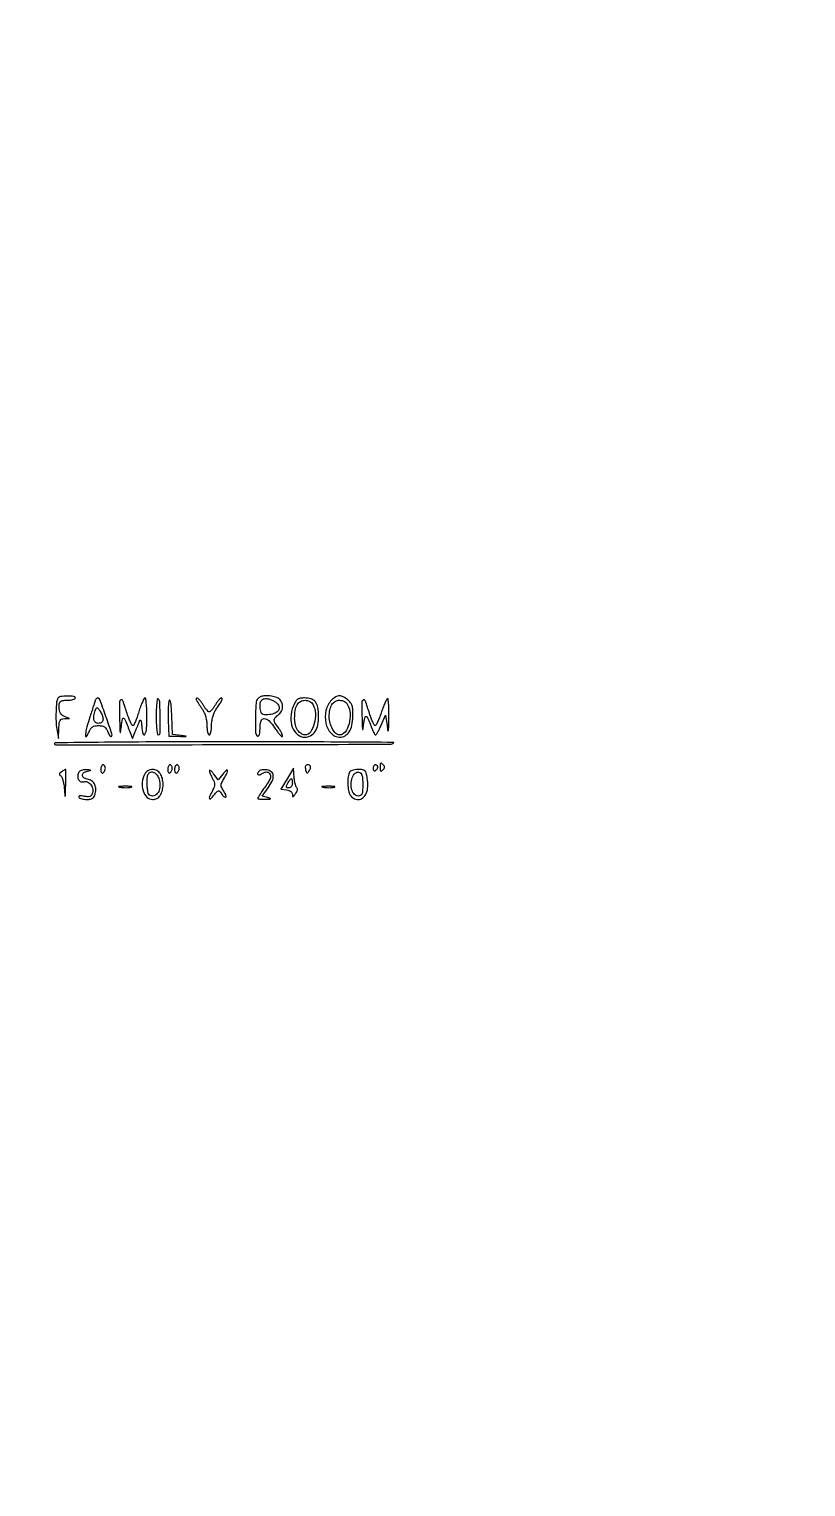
# Model space of a CAD drawing. Extents: x 169 to 2908, y 294 to 2057.
# Drawn here: x 1278 to 1614, y 986 to 1618 of the extents above; entities that cross this region are included whole.
import ezdxf

# ---------------------------------------------------------------- set-up
doc = ezdxf.new("R2010")
doc.units = 0

msp = doc.modelspace()

# ---------------------------------------------------------------- linework, layer by layer
for points in [[(2071.506825, 305.439341, -0.000001), (1934.444724, 305.133768, -0.000138)], [(1038.744617, 303.238644, -0.000023), (700.1838, 302.982319, -0.000004), (342.98374, 302.731113, -0.013624)], [(2801.089732, 826.142168, 0.000003), (2801.313749, 715.701409, 0.007134)], [(1196.280534, 693.607664, -0.000004), (1324.530678, 693.874949, -0.000166)], [(1618.627097, 1718.007453, 0.000004), (1564.009911, 1717.847718, 0.000021), (1502.26776, 1717.664096, 0.000013), (1430, 1717.444226, -0.000238)], [(1474.488253, 488.488147, -0.000004), (1562.111462, 488.759446, -0.000246)], [(875.517606, 897.711157, -0.000003), (920.169124, 897.876895, -0.000247)], [(1333.018033, 1717.192684, -0.000074), (1187.56875, 1716.906119, -0.000074), (1025.130621, 1716.634282, -0.000082)], [(1984.413359, 489.705422, 0.000005), (2072.00811, 490.006244, 0.198017)], [(1116.514283, 1208, 0.00006), (1115.815024, 1385.383117, 0.000198)], [(942.76875, 909.918329, 0.000009), (875.297287, 909.614526, 0.074582)], [(1738.015911, 490.58562, 0.000015), (1585.25, 490.339917)], [(1988.905222, 490.963323, 0.000012), (1874.026711, 490.794518, 0.000021)]]:
    msp.add_lwpolyline(points, format="xyb")
for points in [[(1290.46347, 1327.940893, 0.116939), (1289.88559, 1326.201474, 0.013484), (1289.63295, 1322.062733, 0.017357), (1289.636019, 1317.742743, 0.038641), (1290.005511, 1314.477067), (1290.770002, 1310.5), (1290.885001, 1314.75, -0.015885), (1291.025, 1317.127403, -0.103099), (1291.373052, 1318.268467, -0.185386), (1292.051028, 1318.842602, -0.077123), (1293.25, 1319.063386), (1295.5, 1319.126773), (1293.25, 1320.031162, -0.067519), (1292.20288, 1320.626568, -0.100259), (1291.510072, 1321.417929, -0.087983), (1291.124047, 1322.496398, -0.042079), (1291, 1323.967776, -0.031239), (1291.110353, 1325.732332, -0.185063), (1291.538567, 1326.533413, -0.158414), (1292.433943, 1326.911647, -0.021372), (1294.5, 1327, 0.027888), (1295.841054, 1327.074856, 0.043786), (1296.971875, 1327.302952, 0.054357), (1297.765243, 1327.633868, 0.273269), (1298, 1328.031326, 0.389236), (1297.387893, 1328.698492, 0.024511), (1294.486023, 1328.80595, 0.025644), (1291.53057, 1328.618694, 0.229578)], [(1306.546872, 1326.75, -0.001382), (1306.292661, 1325.943813, -0.000116), (1305.630499, 1323.865611, -0.000155), (1304.839265, 1321.386964, -0.00012), (1303.975468, 1318.686121, 0.01676), (1302.7523, 1314.37185, 0.059434), (1302.397096, 1311.522525, 0.740341), (1302.90622, 1311.364191, 0.058668), (1303.947271, 1313.361312, -0.049953), (1304.59599, 1314.660385, -0.10809), (1305.375906, 1315.451434, -0.102577), (1306.443179, 1315.868711, -0.042091), (1308, 1316, -0.042091), (1309.556821, 1315.868711, -0.102577), (1310.624094, 1315.451434, -0.10809), (1311.40401, 1314.660385, -0.049953), (1312.052729, 1313.361312, 0.022534), (1312.474734, 1312.386047, 0.042516), (1312.914049, 1311.650529, 0.06329), (1313.305246, 1311.230453, 0.387854), (1313.576095, 1311.242762, 0.284278), (1313.845315, 1312.385072, 0.003449), (1311.279833, 1319.890065, 0.003307), (1308.606858, 1327.377436, 0.315005), (1307.718615, 1327.999511, 0.137668), (1307.390814, 1327.907733, 0.067828), (1307.052094, 1327.632669, 0.059428), (1306.75423, 1327.228041, 0.053342)], [(1317.157104, 1319.45, 0.001424), (1317.261268, 1314.344585, 0.043325), (1317.401302, 1313.074857, 0.835386), (1317.593865, 1313.078235, 0.009057), (1317.94317, 1315.5, -0.009183), (1318.449969, 1319.007419, -0.542295), (1318.943565, 1319.22496, -0.152666), (1319.586793, 1318.444183, -0.002379), (1321.769819, 1313), (1322.758496, 1310.5), (1323.797893, 1313, 0.001135), (1324.25358, 1314.10309, 0.000785), (1324.764361, 1315.353125, 0.000791), (1325.251448, 1316.555989, 0.001625), (1325.628416, 1317.5, -0.039601), (1326.050355, 1318.360617, -0.555598), (1326.332716, 1318.366699, -0.115071), (1326.555982, 1317.753031, -0.006645), (1326.770137, 1315.75, 0.03825), (1327.353351, 1312.345992, 0.688644), (1328.126334, 1312.253945, 0.10514), (1328.832065, 1314.767895, 0.016044), (1329, 1320, 0.009872), (1328.939436, 1323.06729, 0.016336), (1328.752759, 1325.65, 0.010234), (1328.493212, 1327.710687, 0.372138), (1328.158327, 1328, 0.282097), (1327.749468, 1327.74938, 0.013482), (1327.030253, 1326.2375, 0.018735), (1326.257128, 1324.299585, 0.012034), (1325.5, 1322, -0.010884), (1324.748685, 1319.700291, -0.01707), (1323.993354, 1317.7625, -0.011376), (1323.29482, 1316.23358, -0.287415), (1322.92204, 1316, -0.275758), (1322.548777, 1316.222803, -0.013902), (1321.884026, 1317.542187, -0.019015), (1321.165315, 1319.237933, -0.012284), (1320.457446, 1321.25, 0.007107), (1318.571351, 1326.793774, 0.461029), (1317.72996, 1327.114972, 0.273688), (1317.108627, 1326.071825, 0.005116)], [(1333, 1320.059017, 0.010802), (1333.066758, 1316.969162, 0.017847), (1333.272457, 1314.367336, 0.012093), (1333.559453, 1312.312488, 0.367252), (1333.927514, 1312, 0.408839), (1334.692676, 1312.751223, 0.006278), (1334.732235, 1319.539404, 0.00715), (1334.590298, 1326.287994, 0.250525), (1333.822477, 1327.609716, 0.533218), (1333.497575, 1327.462216, 0.014101), (1333.241602, 1325.601379, 0.017531), (1333.058653, 1323.114781, 0.009596)], [(1338.698444, 1326.900785, 0.088617), (1338.403964, 1325.897206, 0.012544), (1338.223645, 1323.744234, 0.013966), (1338.1447, 1321.160156, 0.011483), (1338.200873, 1318.400785), (1338.5, 1311.5), (1343, 1311.383427, 0.00059), (1345.689607, 1311.316927, 0.099201), (1345.975871, 1311.36731, 0.780717), (1345.966896, 1311.437645, 0.001051), (1343.789505, 1311.691437), (1340.07901, 1312.11602), (1339.787076, 1320.30801, 0.008163), (1339.617359, 1323.572239, 0.023849), (1339.356537, 1325.811389, 0.060728), (1339.040224, 1326.891225, 0.638551)], [(1350.604949, 1326.75, 0.010929), (1351.002304, 1326.096385, 0.003022), (1351.654891, 1325.087466, 0.00305), (1352.408015, 1323.953551, 0.003189), (1353.163966, 1322.84563, -0.053999), (1353.88707, 1321.513275, -0.030952), (1354.475903, 1319.77985, -0.030021), (1354.868801, 1317.895455, -0.036399), (1355, 1316.09563, 0.02304), (1355.072366, 1314.525998, 0.03685), (1355.29375, 1313.203091, 0.042393), (1355.612603, 1312.254323, 0.298917), (1356, 1312, 0.298917), (1356.387397, 1312.254323, 0.042393), (1356.70625, 1313.203091, 0.03685), (1356.927634, 1314.525998, 0.02304), (1357, 1316.09563, -0.036399), (1357.131199, 1317.895455, -0.030021), (1357.524097, 1319.77985, -0.030952), (1358.11293, 1321.513275, -0.053999), (1358.836034, 1322.84563, 0.005228), (1360.676894, 1325.567371, 0.035594), (1361.472636, 1326.979793, 0.129748), (1361.605263, 1327.693028, 0.392644), (1361.274625, 1328, 0.190239), (1360.845995, 1327.830792, 0.025451), (1360.158399, 1327.11875, 0.026478), (1359.399353, 1326.148964, 0.0194), (1358.659071, 1325, -0.020392), (1357.915604, 1323.851101, -0.027533), (1357.14696, 1322.88125, -0.026994), (1356.447322, 1322.172888, -0.186524), (1356, 1322, -0.186524), (1355.552678, 1322.172888, -0.026994), (1354.85304, 1322.88125, -0.027533), (1354.084396, 1323.851101, -0.020392), (1353.340929, 1325, 0.0194), (1352.600647, 1326.148964, 0.026478), (1351.841601, 1327.11875, 0.025451), (1351.154005, 1327.830792, 0.190239), (1350.725375, 1328, 0.196277), (1350.467191, 1327.894588, 0.17668), (1350.342094, 1327.632812, 0.105508), (1350.388374, 1327.229292, 0.050028)], [(1377.2, 1327.8, 0.181688), (1376.260874, 1325.730159, 0.013555), (1376.012801, 1319.433612, 0.011776), (1376.084523, 1313.076794, 0.250657), (1377, 1311.5, 0.369423), (1377.402624, 1311.562569, 0.106919), (1377.726474, 1312.16126, 0.051222), (1377.936318, 1313.311372, 0.019531), (1378, 1314.940983, -0.073464), (1378.459332, 1318.05034, -0.332097), (1379.845628, 1319.074315, -0.208393), (1381.885923, 1318.172977, -0.039846), (1384.442024, 1314.908243, 0.014198), (1385.518761, 1313.377466, 0.024411), (1386.511321, 1312.175356, 0.022314), (1387.340447, 1311.343305, 0.401715), (1387.684002, 1311.350668, 0.279681), (1387.775232, 1311.723515, 0.029457), (1387.441721, 1312.598005, 0.029649), (1386.878576, 1313.673062, 0.019244), (1386.109091, 1314.846795, -0.014948), (1384.491016, 1317.269288, -0.142413), (1384.155272, 1318.45441, -0.191817), (1384.565374, 1319.46387, -0.031315), (1386.150754, 1320.920989, 0.133397), (1387.524158, 1322.824931, 0.1369), (1387.727608, 1325.142134, 0.140368), (1386.705308, 1327.187762, 0.142612), (1384.760939, 1328.366853, 0.03178), (1382.281403, 1328.865012, 0.052438), (1380.147405, 1328.928941, 0.065243), (1378.429421, 1328.571498, 0.112968)], [(1385.75978, 1325.240762, -0.160039), (1386.299217, 1323.690034, -0.19769), (1385.74625, 1322.276813, -0.126935), (1384.044017, 1321.221507, -0.056754), (1381.436951, 1320.722665, -0.032666), (1379.898307, 1320.706721, -0.129846), (1379.007399, 1320.995243, -0.159213), (1378.476495, 1321.646977, -0.056827), (1378.170919, 1322.822726, -0.045595), (1378.043102, 1325.396784, -0.15309), (1378.607721, 1326.966268, -0.204381), (1379.837918, 1327.668077, -0.088182), (1381.759318, 1327.551336, -0.040082), (1382.901008, 1327.177152, -0.031744), (1384.064985, 1326.600024, -0.032689), (1385.081265, 1325.920856, -0.066137)], [(1392.368009, 1324.338344, 0.08613), (1391.31083, 1319.696757, 0.103854), (1391.999318, 1315.286499, 0.128324), (1394.212924, 1312.166588, 0.176413), (1397.416441, 1311, 0.128402), (1399.924192, 1311.654796, 0.120212), (1401.864861, 1313.463043, 0.095473), (1403.055247, 1316.35026, 0.055962), (1403.38822, 1320.086512, 0.037819), (1403.007444, 1323.938762, 0.120461), (1401.974896, 1326.289375, 0.154354), (1400.150797, 1327.566571, 0.076286), (1397.326529, 1328, 0.037175), (1395.395357, 1327.856219, 0.122467), (1394.223864, 1327.371447, 0.10893), (1393.339462, 1326.358435, 0.02624)], [(1400.964816, 1325.065741, -0.114186), (1401.974966, 1321.328855, -0.07383), (1401.477462, 1316.855973, -0.083718), (1399.838884, 1313.237499, -0.249635), (1397.514725, 1312, -0.150036), (1395.756464, 1312.539757, -0.103132), (1394.295402, 1314.047856, -0.082857), (1393.327076, 1316.346587, -0.058404), (1393, 1319.13717, -0.038655), (1393.268496, 1322.604924, -0.091572), (1394.121992, 1325.039549, -0.132), (1395.547999, 1326.474432, -0.132268), (1397.5, 1327, -0.068469), (1398.524135, 1326.859097, -0.058996), (1399.529129, 1326.444456, -0.060535), (1400.383854, 1325.821152, -0.082283)], [(1409.025436, 1327.025436, 0.13986), (1406.561278, 1322.593949, 0.111224), (1406.517158, 1317.097556, 0.128854), (1408.759592, 1312.680904, 0.21437), (1412.5, 1311, 0.12903), (1414.859973, 1311.619326, 0.123788), (1416.655164, 1313.324226, 0.091423), (1417.793124, 1316.152525, 0.044383), (1418.228141, 1320.038475, 0.016954), (1418.19645, 1322.885769, 0.062703), (1417.892486, 1324.653623, 0.089229), (1417.227841, 1325.950793, 0.059733), (1416.063209, 1327.1499, 0.047402), (1414.037428, 1328.494353, 0.12791), (1412.371719, 1328.896256, 0.136079), (1410.786204, 1328.42626, 0.056741)], [(1415.964816, 1325.065741, -0.110705), (1417.032566, 1321.220927, -0.079317), (1416.550354, 1316.770429, -0.091835), (1414.847472, 1313.239675, -0.238962), (1412.401716, 1312, -0.1976), (1410.887578, 1312.622703, -0.069117), (1409.430068, 1314.530313, -0.061266), (1408.363213, 1317.110739, -0.067518), (1408, 1319.788248, -0.046208), (1408.285391, 1322.86974, -0.093563), (1409.165958, 1325.131423, -0.12567), (1410.599212, 1326.501596, -0.128925), (1412.5, 1327, -0.068469), (1413.524135, 1326.859097, -0.058996), (1414.529129, 1326.444456, -0.060535), (1415.383854, 1325.821152, -0.082283)], [(1422.180248, 1319.45, 0.003732), (1422.273545, 1316.070554, 0.024072), (1422.415377, 1314.369736, 0.813815), (1422.574341, 1314.358072, 0.049826), (1422.735039, 1315.25, -0.01543), (1422.935295, 1317.070733, -0.024769), (1423.230198, 1318.604687, -0.021847), (1423.56804, 1319.765794, -0.32142), (1423.894732, 1320, -0.254709), (1424.269829, 1319.795662, -0.022178), (1424.837028, 1318.825, -0.024859), (1425.437202, 1317.532659, -0.016573), (1426, 1316, 0.014527), (1426.555751, 1314.467179, 0.022114), (1427.134508, 1313.175, 0.018171), (1427.675191, 1312.189176, 0.264095), (1428.00837, 1312, 0.249734), (1428.360329, 1312.187485, 0.014639), (1429.029354, 1313.248437, 0.019341), (1429.769906, 1314.621399, 0.012795), (1430.517583, 1316.25), (1432.338546, 1320.5), (1433.019079, 1316, 0.01151), (1433.395215, 1313.848945, 0.813108), (1433.602438, 1313.847017, 0.047547), (1433.748228, 1315.059052, 0.001654), (1433.849806, 1319.809017, 0.009169), (1433.848976, 1322.960841, 0.016753), (1433.715071, 1325.528432, 0.013073), (1433.498101, 1327.461863, 0.54192), (1433.180222, 1327.611383, 0.140204), (1432.772636, 1327.163772, 0.009965), (1432.046857, 1325.622553, 0.013426), (1431.255789, 1323.716135, 0.009705), (1430.473136, 1321.552366, -0.010769), (1429.698266, 1319.42429, -0.016798), (1428.930914, 1317.631008, -0.011127), (1428.229252, 1316.215409, -0.279012), (1427.873281, 1316, -0.279378), (1427.521958, 1316.212923, -0.012451), (1426.869704, 1317.542187, -0.017892), (1426.161787, 1319.237855, -0.011497), (1425.457446, 1321.25, 0.007072), (1423.570743, 1326.796831, 0.46197), (1422.73178, 1327.115746, 0.273607), (1422.114381, 1326.072534, 0.005096)], [(1310, 1318.80887, -0.08935), (1309.863464, 1318.050919, -0.120346), (1309.473584, 1317.476109, -0.112701), (1308.840136, 1317.121115, -0.07171), (1308, 1317, -0.170044), (1306.774924, 1317.42904, -0.16668), (1306.072893, 1318.532204, -0.104977), (1306.024818, 1320.297277, -0.046145), (1306.660827, 1322.558512, -0.022421), (1307.095705, 1323.555688, -0.300956), (1307.42338, 1323.747701, -0.212072), (1307.816202, 1323.54689, -0.012227), (1308.660827, 1322.449169, -0.040019), (1309.173577, 1321.61543, -0.029727), (1309.606618, 1320.624367, -0.030343), (1309.904232, 1319.633706, -0.057858)], [(1289, 1308.21691, 0.414843), (1289.598009, 1307.620183, 0.000034), (1362.140638, 1307.780915, 0.000048), (1434.443766, 1307.952993, 0.198269), (1435.885679, 1308.552346, 0.665894), (1435.810136, 1308.736366, 0.000052), (1414.562252, 1308.868502, 0.000959), (1390.883759, 1308.967858, 0.00057), (1362.666667, 1309, 0.000996), (1334.419146, 1308.943728, 0.001661), (1310.639583, 1308.769967, 0.000111), (1289.318115, 1308.538567, 0.410973)], [(1292, 1295.984687, 0.037599), (1291.334807, 1295.472609, 0.167107), (1291.098161, 1295.047963, 0.225716), (1291.207325, 1294.648453, 0.071256), (1291.685788, 1294.230668, -0.15717), (1292.169281, 1293.637013, -0.026302), (1292.63604, 1292.224256, -0.026592), (1293.021681, 1290.444079, -0.020809), (1293.25554, 1288.480668, 0.001651), (1293.497365, 1285.473384, 0.820874), (1293.605446, 1285.461165, 0.069963), (1293.701402, 1286.023564, 0.000649), (1293.819752, 1290.25, 0.003463), (1293.870909, 1292.837243, 0.0058), (1293.873615, 1295.012689, 0.001355), (1293.849044, 1296.892986, 0.427574), (1293.75, 1296.984687, 0.108989), (1293.59093, 1296.939239, 0.005933), (1293.132812, 1296.684621, 0.009003), (1292.592816, 1296.363018, 0.006436)], [(1299.361626, 1295.5, 0.089512), (1299.043515, 1293.826623, 0.147632), (1299.443452, 1292.455614, 0.177755), (1300.459737, 1291.695812, 0.137335), (1301.853208, 1291.671864, -0.183948), (1303.461434, 1291.497414, -0.127228), (1304.845859, 1290.270936, -0.113181), (1305.568537, 1288.392794, -0.12777), (1305.352503, 1286.476224, -0.096796), (1304.883768, 1285.727581, -0.130951), (1304.20952, 1285.306749, -0.092594), (1303.231172, 1285.195816, -0.03142), (1301.806378, 1285.388724, 0.021389), (1300.626976, 1285.572555, 0.071586), (1299.846669, 1285.548299, 0.206681), (1299.514128, 1285.329654, 0.291652), (1299.509306, 1284.984942, 0.147283), (1299.938236, 1284.605115, 0.040082), (1300.797537, 1284.289327, 0.036908), (1301.876803, 1284.072493, 0.031132), (1303.039965, 1284, 0.041579), (1304.54561, 1284.125422, 0.118236), (1305.508056, 1284.534151, 0.124302), (1306.152424, 1285.320502, 0.048349), (1306.628202, 1286.654777, 0.077301), (1306.83425, 1288.897649, 0.113297), (1306.273033, 1290.789951, 0.123949), (1304.99433, 1292.133735, 0.104345), (1303.147872, 1292.819551, -0.114086), (1301.612232, 1293.42381, -0.254838), (1301.061827, 1294.50824, -0.237334), (1301.665051, 1295.624533, -0.105146), (1303.25, 1296.294267, 0.003997), (1304.546332, 1296.554715, 0.584332), (1304.583986, 1296.67353, 0.192947), (1304.365714, 1296.77598, 0.002178), (1302.718615, 1296.863818, 0.045874), (1301.558257, 1296.814171, 0.062946), (1300.549697, 1296.545691, 0.075538), (1299.789767, 1296.093585, 0.129953)], [(1309, 1296.940983, 0.047867), (1309.071541, 1296.195401, 0.104212), (1309.29375, 1295.66835, 0.181468), (1309.621877, 1295.441401, 0.202618), (1310, 1295.5, 0.08825), (1310.382836, 1295.842344, 0.053305), (1310.70625, 1296.359775, 0.051278), (1310.925833, 1296.961978, 0.061875), (1311, 1297.559017, 0.067639), (1310.925146, 1298.109818, 0.08433), (1310.70625, 1298.576711, 0.09965), (1310.38134, 1298.888931, 0.142666), (1310, 1299, 0.195654), (1309.618015, 1298.844577, 0.086673), (1309.29375, 1298.395164, 0.066561), (1309.073608, 1297.729059, 0.0466)], [(1328.035184, 1295.065741, 0.099807), (1326.960606, 1291.496582, 0.099559), (1327.351523, 1287.786499, 0.120871), (1329.019861, 1285.028478, 0.199122), (1331.5, 1284, 0.125615), (1333.333958, 1284.468131, 0.116881), (1334.777166, 1285.766316, 0.094441), (1335.693504, 1287.833668, 0.057287), (1336, 1290.5, 0.057287), (1335.693504, 1293.166332, 0.094441), (1334.777166, 1295.233684, 0.116881), (1333.333958, 1296.531869, 0.125615), (1331.5, 1297, 0.068469), (1330.475865, 1296.859097, 0.058996), (1329.470871, 1296.444456, 0.060535), (1328.616146, 1295.821152, 0.082283)], [(1334.112621, 1293.25, -0.081258), (1334.671163, 1290.586829, -0.093397), (1334.304796, 1288.018318, -0.117784), (1333.146524, 1286.18075, -0.195923), (1331.475918, 1285.5, -0.102472), (1330.486064, 1285.705017, -0.15775), (1329.834783, 1286.27783, -0.092654), (1329.430485, 1287.379553, -0.021248), (1329.183365, 1289.355161, -0.015062), (1329.101498, 1290.93339, -0.015832), (1329.116972, 1292.487603, -0.015659), (1329.214583, 1293.823593, -0.065634), (1329.401981, 1294.605161, -0.167449), (1330.339025, 1295.721671, -0.208147), (1331.670444, 1295.896166, -0.14711), (1333.073834, 1294.992191, -0.084585)], [(1338, 1296.940983, 0.047867), (1338.071541, 1296.195401, 0.104212), (1338.29375, 1295.66835, 0.181468), (1338.621877, 1295.441401, 0.202618), (1339, 1295.5, 0.08825), (1339.382836, 1295.842344, 0.053305), (1339.70625, 1296.359775, 0.051278), (1339.925833, 1296.961978, 0.061875), (1340, 1297.559017, 0.067639), (1339.925146, 1298.109818, 0.08433), (1339.70625, 1298.576711, 0.09965), (1339.38134, 1298.888931, 0.142666), (1339, 1299, 0.195654), (1338.618015, 1298.844577, 0.086673), (1338.29375, 1298.395164, 0.066561), (1338.073608, 1297.729059, 0.0466)], [(1341, 1296.940983, 0.047867), (1341.071541, 1296.195401, 0.104212), (1341.29375, 1295.66835, 0.181468), (1341.621877, 1295.441401, 0.202618), (1342, 1295.5, 0.08825), (1342.382836, 1295.842344, 0.053305), (1342.70625, 1296.359775, 0.051278), (1342.925833, 1296.961978, 0.061875), (1343, 1297.559017, 0.067639), (1342.925146, 1298.109818, 0.08433), (1342.70625, 1298.576711, 0.09965), (1342.38134, 1298.888931, 0.142666), (1342, 1299, 0.195654), (1341.618015, 1298.844577, 0.086673), (1341.29375, 1298.395164, 0.066561), (1341.073608, 1297.729059, 0.0466)], [(1356.057671, 1296.5, 0.075417), (1356.146817, 1295.960466, 0.016172), (1356.470036, 1295.065678, 0.016547), (1356.916733, 1294.043712, 0.015107), (1357.442932, 1293.021457, -0.034246), (1358.111614, 1291.590405, -0.094144), (1358.311285, 1290.498832, -0.089172), (1358.101401, 1289.375358, -0.02868), (1357.407496, 1287.821117, 0.010741), (1356.142256, 1285.239995, 0.203225), (1356.112919, 1284.359279, 0.547933), (1356.589241, 1284.262429, 0.018726), (1358.120934, 1285.969045, -0.012562), (1359.37098, 1287.396863, -0.146757), (1360.001196, 1287.770474, -0.284187), (1360.520706, 1287.604017, -0.049225), (1361.137354, 1286.719045, 0.039717), (1361.577376, 1286.061288, 0.043913), (1362.10271, 1285.504969, 0.048639), (1362.63148, 1285.120193, 0.133755), (1363.072743, 1285, 0.380686), (1363.306291, 1285.207954, 0.097058), (1363.263459, 1285.758092, 0.052189), (1362.935556, 1286.58992, 0.025071), (1362.35514, 1287.58074, -0.02492), (1361.417771, 1289.179805, -0.119594), (1361.166152, 1290.197768, -0.113518), (1361.402274, 1291.244816, -0.021427), (1362.332087, 1292.985032, 0.012751), (1363.760315, 1295.550012, 0.176362), (1363.899341, 1296.585777, 0.592616), (1363.425206, 1296.724763, 0.023001), (1361.88279, 1295.035553), (1359.832118, 1292.571106), (1357.938295, 1295.035553, 0.018036), (1357.210619, 1295.914933, 0.045489), (1356.60466, 1296.482319, 0.12554), (1356.228128, 1296.646798, 0.466532)], [(1377.712576, 1296.379243, 0.067439), (1376.975515, 1295.411142, 0.348833), (1377.072535, 1294.791118, 0.276062), (1377.777091, 1294.644184, 0.056345), (1378.975041, 1295.216486, -0.0331), (1380.024144, 1295.778858, -0.105859), (1380.795546, 1295.947282, -0.13249), (1381.466581, 1295.769191, -0.065728), (1382.170642, 1295.229358, -0.163669), (1382.589484, 1294.385966, -0.117311), (1382.486667, 1293.330201, -0.058075), (1381.77214, 1291.838297, -0.012828), (1380.195601, 1289.475163, 0.004561), (1378.970991, 1287.703694, 0.006862), (1377.938708, 1286.134996, 0.003163), (1377.090438, 1284.787874, 0.13981), (1377, 1284.470764, 0.360162), (1377.149675, 1284.289929, 0.018581), (1377.954688, 1284.167568, 0.022494), (1379.003976, 1284.09536, 0.013598), (1380.25, 1284.09968, 0.003247), (1382.13849, 1284.169881, 0.156457), (1382.489777, 1284.299725, 0.601561), (1382.459142, 1284.471209, 0.008616), (1381.207541, 1284.84968), (1378.915082, 1285.5), (1381.494983, 1288.995029, 0.047686), (1383.276737, 1291.963523, 0.129066), (1383.733553, 1294.357276, 0.207567), (1382.894484, 1295.978996, 0.14294), (1380.962576, 1296.79591, 0.028384), (1379.938939, 1296.856725, 0.032536), (1378.961202, 1296.795577, 0.034438), (1378.153747, 1296.634956, 0.130786)], [(1389.762386, 1293), (1387.024773, 1288.5), (1389.512386, 1288.183578, -0.053335), (1390.525846, 1287.942979, -0.080918), (1391.318532, 1287.508758, -0.099281), (1391.821513, 1286.923883, -0.128792), (1392, 1286.242448, 0.031974), (1392.051618, 1285.436071, 0.440205), (1392.265409, 1285.285504, 0.172982), (1392.617903, 1285.505687, 0.009627), (1393.414757, 1286.552536, 0.039338), (1393.89525, 1287.331451, 0.061112), (1394.167103, 1288.071533, 0.08353), (1394.204605, 1288.663384, 0.232517), (1393.989253, 1289.006642, -0.169492), (1393.643498, 1289.432959, -0.02318), (1393.300498, 1290.544593, -0.024488), (1393.010173, 1291.948171, -0.018451), (1392.824496, 1293.512976), (1392.5, 1297.5)], [(1397.732357, 1296.915465, 0.021889), (1398.041, 1295.916114, 0.185328), (1398.342121, 1295.565654, 0.331312), (1398.68304, 1295.61557, 0.055202), (1399.123425, 1296.165465, 0.035799), (1399.816553, 1297.454371, 0.152827), (1399.918622, 1298.311477, 0.253517), (1399.507829, 1298.818069, 0.098536), (1398.59362, 1299, 0.122534), (1398.02454, 1298.858411, 0.174563), (1397.677468, 1298.476351, 0.118851), (1397.576513, 1297.831152, 0.043627)], [(1416.606989, 1295.418213, 0.067873), (1416.107579, 1293.293606, 0.035127), (1416.038978, 1290.561705, 0.035147), (1416.349613, 1287.881483, 0.076586), (1417.035184, 1285.934259, 0.082361), (1417.623248, 1285.169859, 0.062281), (1418.482555, 1284.548189, 0.060178), (1419.501679, 1284.139146, 0.065462), (1420.559935, 1284, 0.169595), (1422.583345, 1284.706644, 0.125037), (1424.030835, 1286.610607, 0.090216), (1424.695112, 1289.56311, 0.052229), (1424.465343, 1293.205133, 0.021671), (1423.989602, 1295.429487, 0.138606), (1423.413158, 1296.414459, 0.160808), (1422.449827, 1296.876193, 0.032029), (1420.519091, 1297, 0.035652), (1419.083913, 1296.897537, 0.060496), (1417.922816, 1296.58444, 0.077305), (1417.083985, 1296.083286, 0.128589)], [(1422.5, 1290.486305, -0.011916), (1422.434398, 1287.733921, -0.079998), (1422.153903, 1286.400388, -0.181853), (1421.57006, 1285.743704, -0.121663), (1420.583333, 1285.5, -0.205854), (1418.953008, 1286.200922, -0.110462), (1417.809228, 1288.114709, -0.088436), (1417.431922, 1290.749271, -0.082475), (1417.970073, 1293.421285, -0.042082), (1418.528735, 1294.58542, -0.082714), (1419.185841, 1295.370966, -0.107992), (1419.93178, 1295.772673, -0.117814), (1420.752914, 1295.809068, -0.141639), (1421.60768, 1295.373089, -0.125802), (1422.145537, 1294.52921, -0.064885), (1422.425556, 1293.053809, -0.014494)], [(1427, 1297.440983, 0.066118), (1427.073267, 1296.889346, 0.138808), (1427.29375, 1296.521475, 0.191142), (1427.620352, 1296.392057, 0.139169), (1428, 1296.5, 0.06081), (1428.382515, 1296.806203, 0.051032), (1428.70625, 1297.2129, 0.053229), (1428.926698, 1297.653442, 0.089642), (1429, 1298.059017, 0.105429), (1428.923444, 1298.418051, 0.099231), (1428.70625, 1298.723586, 0.096318), (1428.381732, 1298.928382, 0.092995), (1428, 1299, 0.153634), (1427.618621, 1298.879982, 0.097988), (1427.29375, 1298.542039, 0.080552), (1427.074545, 1298.037096, 0.062283)], [(1430, 1298, 0.018208), (1430.04368, 1296.800928, 0.180052), (1430.25, 1296.35, 0.354955), (1430.601187, 1296.313616, 0.051663), (1431.2, 1296.8, 0.049631), (1431.734592, 1297.452741, 0.147822), (1431.9, 1298, 0.147822), (1431.734592, 1298.547259, 0.049631), (1431.2, 1299.2, 0.051663), (1430.601187, 1299.686384, 0.354955), (1430.25, 1299.65, 0.180052), (1430.04368, 1299.199072, 0.018208)], [(1317.26375, 1289.282419, 0.022548), (1318.485188, 1289.153707, 0.015659), (1319.872547, 1289.114038, 0.015827), (1321.209518, 1289.160023, 0.031163), (1322.26375, 1289.296069, 0.248898), (1322.455688, 1289.450815, 0.49082), (1322.374351, 1289.596853, 0.030832), (1321.29708, 1289.692368, 0.00738), (1319.5, 1289.713986, 0.006817), (1317.711719, 1289.684722, 0.040183), (1316.780601, 1289.581582, 0.720633), (1316.761725, 1289.438612, 0.075924)], [(1392, 1291, -0.072129), (1391.887057, 1290.221142, -0.09192), (1391.558102, 1289.575694, -0.10511), (1391.061118, 1289.151382, -0.124952), (1390.464816, 1289, -0.067049), (1389.745231, 1289.09693, -0.275318), (1389.452551, 1289.401388, -0.158653), (1389.500546, 1289.955954, -0.0226), (1390, 1291, -0.016854), (1390.443865, 1291.766136, -0.02397), (1390.892487, 1292.4125, -0.021557), (1391.297185, 1292.895152, -0.210508), (1391.535184, 1293, -0.305107), (1391.71552, 1292.878661, -0.039496), (1391.86346, 1292.4125, -0.03519), (1391.966384, 1291.766528, -0.021917)], [(1405.26375, 1289.282419, 0.022548), (1406.485188, 1289.153707, 0.015659), (1407.872547, 1289.114038, 0.015827), (1409.209518, 1289.160023, 0.031163), (1410.26375, 1289.296069, 0.248898), (1410.455688, 1289.450815, 0.49082), (1410.374351, 1289.596853, 0.030832), (1409.29708, 1289.692368, 0.00738), (1407.5, 1289.713986, 0.006817), (1405.711719, 1289.684722, 0.040183), (1404.780601, 1289.581582, 0.720633), (1404.761725, 1289.438612, 0.075924)]]:
    msp.add_lwpolyline(points, format="xyb", close=True)

doc.saveas('drawing.dxf')
